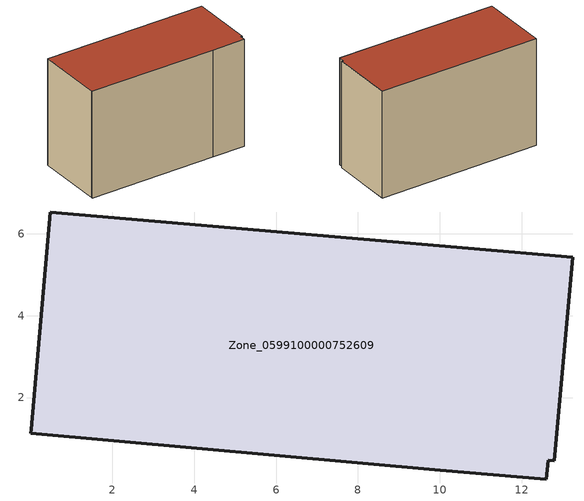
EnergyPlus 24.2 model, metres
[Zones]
Zone_0599100000752609
 floor ground (C_G): 12.6,0.01 10.02,0.22 0.01,1.13 0.03,1.22 0.49,6.53 13.24,5.42 12.8,0.46 12.64,0.47 z0
 wall outside (C_F): 13.24,5.42 0.49,6.53 0.03,1.22 0.01,1.13 10.02,0.22 12.6,0.01 12.64,0.47 12.8,0.46 13.24,5.42 z0:8.47
 roof outside (C_R): 12.8,0.46 13.24,5.42 0.49,6.53 0.03,1.22 0.01,1.13 10.02,0.22 12.6,0.01 12.64,0.47 z8.47
[BUILDING]
Pand.0599100000752609: North Axis=0; Terrain=City; Loads Convergence Tolerance Value=0.04; Temperature Convergence Tolerance Value=0.4; Solar Distribution=FullExterior; Maximum Number of Warmup Days=25; Minimum Number of Warmup Days=1
[Site:Location]
Rotterdam.The.Hague.AP_ZH_NLD Design_Conditions: Latitude=51.96; Longitude=4.45; Time Zone=1; Elevation=-4.5
[SITE:GROUNDTEMPERATURE:BUILDINGSURFACE]
18, 18, 18, 18, 18, 18, 18, 18, 18, 18, 18, 18
[MATERIAL] Thermal Absorptance=0.9; Solar Absorptance=0.7; Visible Absorptance=0.7
Name | Roughness | Thickness | Conductivity | Density | Specific Heat
G.TI.2006-2014 | MediumSmooth | 0.15 | 0.06 | 540 | 1210
F.TI.2006-2014 | Rough | 0.3 | 0.12 | 1920 | 840
R.TI.2006-2014 | MediumRough | 0.2 | 0.08 | 1500 | 1000
[CONSTRUCTION]
C_G: G.TI.2006-2014
C_F: F.TI.2006-2014
C_R: R.TI.2006-2014
[ZONE]
Zone_0599100000752609: Type=1; Multiplier=1; Ceiling Height=Autocalculate; Volume=Autocalculate; Floor Area=autocalculate; Part of Total Floor Area=Yes
[ZONEINFILTRATION:DESIGNFLOWRATE]
Infil_Zone_0599100000752609: Zone or ZoneList or Space or SpaceList=Zone_0599100000752609; Schedule=AlwaysOn; Design Flow Rate Calculation Method=Flow/Area; Flow Rate per Floor Area=0.0015; Constant Term Coefficient=1; Temperature Term Coefficient=0; Velocity Term Coefficient=0; Velocity Squared Term Coefficient=0
[HVACTEMPLATE:ZONE:IDEALLOADSAIRSYSTEM]
Zone_0599100000752609: Maximum Heating Supply Air Temperature=50; Minimum Cooling Supply Air Temperature=13; Maximum Heating Supply Air Humidity Ratio=0.0156; Minimum Cooling Supply Air Humidity Ratio=0.0077; Heating Limit=NoLimit; Cooling Limit=NoLimit; Dehumidification Control Type=ConstantSensibleHeatRatio; Cooling Sensible Heat Ratio=0.7; Dehumidification Setpoint=60; Humidification Control Type=None; Humidification Setpoint=30; Outdoor Air Method=None; Outdoor Air Flow Rate per Person=0.00944; Outdoor Air Flow Rate per Zone Floor Area=0; Outdoor Air Flow Rate per Zone=0; Demand Controlled Ventilation Type=None; Outdoor Air Economizer Type=NoEconomizer; Heat Recovery Type=None; Sensible Heat Recovery Effectiveness=0.7; Latent Heat Recovery Effectiveness=0.65
[ZONECONTROL:THERMOSTAT]
ThermostatControl_Zone_0599100000752609: Zone or ZoneList=Zone_0599100000752609; Control Type Schedule=DualSetpointControlType; Control 1=Thermostat_Zone_0599100000752609; Temperature Difference Between Cutout And Setpoint=0
[THERMOSTATSETPOINT:DUALSETPOINT]
Thermostat_Zone_0599100000752609: Heating Setpoint Temperature Schedule=HeatingSetpoint_Zone_0599100000752609; Cooling Setpoint Temperature Schedule=CoolingSetpoint_Zone_0599100000752609
[SCHEDULE:COMPACT]
HeatingSetpoint_Zone_0599100000752609: Through: 12/31, For: AllDays, Until: 24:00, 21
CoolingSetpoint_Zone_0599100000752609: Through: 12/31, For: AllDays, Until: 24:00, 24
DualSetpointControlType: Through: 12/31, For: AllDays, Until: 24:00, 4
AlwaysOn: Through: 12/31, For: AllDays, Until: 24:00, 1
